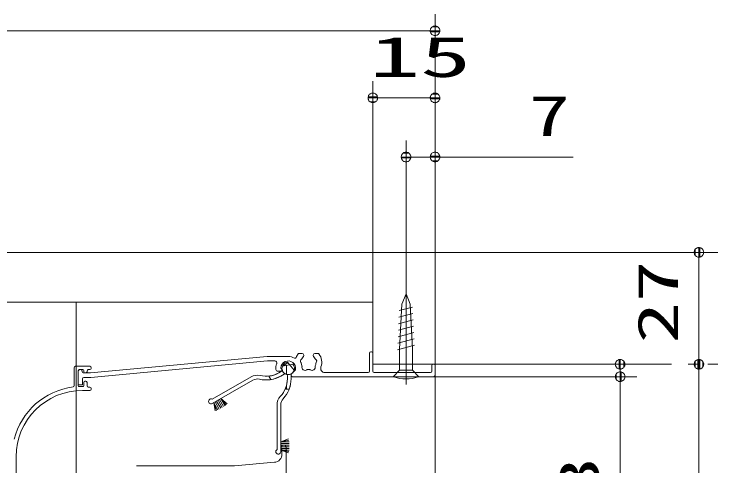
# Model space of a CAD drawing. Units: millimetres on the paper, with parts at other scales. Extents: x -305 to 305, y -152 to 152.
# Drawn here: x -23.63 to 19.08, y 74.19 to 101.44 of the extents above; entities that cross this region are included whole.
import ezdxf
from ezdxf.enums import TextEntityAlignment as Align

# ---------------------------------------------------------------- set-up
doc = ezdxf.new("R2010")
doc.units = ezdxf.units.MM
doc.linetypes.add('LONG_CHAIN', pattern=[21, 18, -1, 1, -1])
doc.linetypes.add('LONG_DOUBLE_CHAIN', pattern=[21.8, 18, -1, 0.6, -0.6, 0.6, -1])
doc.layers.add('0-2_0', color=7, linetype='Continuous', lineweight=9)
doc.layers.add('0-3_HV', color=7, linetype='Continuous', lineweight=9)
doc.styles.add('ＭＳ ゴシック', font='')
doc.styles.get('ＭＳ ゴシック').set_extended_font_data('MS Gothic')

# ---------------------------------------------------------------- blocks, each defined once
blk = doc.blocks.new('_DOTSMALL')
at = {"layer": '0-2_0'}
for p, q in [((0.0746, 0.1), (-0.0746, 0.1)), ((0.1223, -0.0248), (-0.1223, -0.0248))]:
    blk.add_line(p, q, dxfattribs=at)
for points in [[(0.125, 0), (0.124, 0.0157), (0.1211, 0.0311), (0.1162, 0.046), (0.1095, 0.0602), (0.1011, 0.0735), (0.0911, 0.0856), (0.0797, 0.0963), (0.067, 0.1055), (0.0532, 0.1131), (0.0386, 0.1189), (0.0234, 0.1228), (0.0078, 0.1248), (-0.0078, 0.1248), (-0.0234, 0.1228), (-0.0386, 0.1189), (-0.0532, 0.1131), (-0.067, 0.1055), (-0.0797, 0.0963), (-0.0911, 0.0856), (-0.1011, 0.0735), (-0.1095, 0.0602), (-0.1162, 0.046), (-0.1211, 0.0311), (-0.124, 0.0157), (-0.125, 0), (0, 0)], [(-0.125, 0), (-0.124, -0.0157), (-0.1211, -0.0311), (-0.1162, -0.046), (-0.1095, -0.0602), (-0.1011, -0.0735), (-0.0911, -0.0856), (-0.0797, -0.0963), (-0.067, -0.1055), (-0.0532, -0.1131), (-0.0386, -0.1189), (-0.0234, -0.1228), (-0.0078, -0.1248), (0.0078, -0.1248), (0.0234, -0.1228), (0.0386, -0.1189), (0.0532, -0.1131), (0.067, -0.1055), (0.0797, -0.0963), (0.0911, -0.0856), (0.1011, -0.0735), (0.1095, -0.0602), (0.1162, -0.046), (0.1211, -0.0311), (0.124, -0.0157), (0.125, 0), (0, 0)]]:
    blk.add_lwpolyline(points, close=True, dxfattribs=at)

msp = doc.modelspace()

# ---------------------------------------------------------------- linework, layer by layer
at = {"layer": '0-3_HV'}
for p, q in [((1.735, 80.245), (1.735, 101.439)), ((-32.016, 100.439), (1.735, 100.439)), ((-2.016, 87.07), (-2.016, 97.388)), ((1.735, 80.245), (1.735, 97.388)), ((-2.016, 96.388), (1.735, 96.388)), ((-0.015, 85.132), (-0.015, 93.822)), ((1.735, 80.245), (1.735, 93.822)), ((-0.015, 92.822), (1.735, 92.822)), ((1.735, 92.822), (10.068, 92.822)), ((-29.641, 87.07), (18.638, 87.07)), ((17.638, 87.07), (17.638, 80.32)), ((-0.015, 84.57), (-0.273, 83.946)), ((-0.015, 84.57), (0.243, 83.946)), ((-24.29, 84.07), (-2.015, 84.07)), ((-19.89, 84.07), (-19.89, 70.945)), ((0.381, 83.768), (-0.421, 83.553)), ((-0.273, 83.946), (-0.403, 81.237)), ((0.243, 83.946), (0.372, 81.237)), ((0.399, 83.385), (-0.44, 83.16)), ((0.418, 83.001), (-0.459, 82.767)), ((0.436, 82.618), (-0.477, 82.373)), ((0.454, 82.235), (-0.496, 81.98)), ((0.472, 81.851), (-0.515, 81.587)), ((0.491, 81.468), (-0.534, 81.194)), ((-0.403, 79.958), (-0.403, 81.237)), ((0.372, 81.237), (0.372, 79.958)), ((-19.024, 79.795), (-8.381, 80.795)), ((-8.374, 80.795), (-7.115, 80.795)), ((-6.458, 80.97), (-6.278, 80.97)), ((-6.178, 80.87), (-6.178, 80.835)), ((-5.603, 80.835), (-5.603, 80.87)), ((-5.503, 80.97), (-5.322, 80.97)), ((-2.215, 79.895), (-2.215, 80.995)), ((-2.14, 81.07), (-2.09, 81.07)), ((-2.015, 80.995), (-2.015, 79.895)), ((-8.368, 80.52), (-19.012, 79.52)), ((-7.927, 80.52), (-8.361, 80.52)), ((-6.837, 80.322), (-7.462, 80.212)), ((-7.462, 80.212), (-6.837, 80.322)), ((-7.461, 80.21), (-7.131, 80.401)), ((-6.758, 79.956), (-7.166, 80.442)), ((-7.166, 80.442), (-6.758, 79.956)), ((1.61, 80.32), (1.66, 80.32)), ((1.735, 26.32), (1.735, 80.32)), ((12.888, 79.57), (12.888, 80.32)), ((17.638, -26.504), (17.638, 80.32)), ((-20.015, 79.032), (-20.015, 80.12)), ((-19.94, 80.195), (-19.065, 80.195)), ((-19.765, 79.945), (-19.765, 79.02)), ((-19.765, 79.07), (-19.765, 79.92)), ((-19.49, 79.995), (-19.715, 79.995)), ((-19.69, 79.995), (-19.615, 79.995)), ((-19.54, 79.92), (-19.54, 79.87)), ((-19.44, 79.87), (-19.44, 79.945)), ((-19.24, 79.92), (-19.24, 79.87)), ((-19.065, 79.995), (-19.165, 79.995)), ((-18.99, 80.12), (-18.99, 80.07)), ((-7.565, 79.895), (-7.738, 79.895)), ((-7.514, 79.897), (-7.681, 79.801)), ((-7.514, 79.897), (-7.681, 79.801)), ((-7.546, 80.067), (-7.517, 80.043)), ((-7.49, 79.985), (-7.49, 79.97)), ((-7.224, 79.712), (-7.224, 80.254)), ((-6.903, 79.757), (-6.684, 79.976)), ((-0.79, 79.57), (-0.403, 79.958)), ((0.372, 79.958), (-0.403, 79.958)), ((0.76, 79.57), (0.372, 79.958)), ((1.535, 79.895), (1.535, 80.245)), ((1.735, 80.245), (1.735, 79.695)), ((-19.465, 79.795), (-19.031, 79.795)), ((-19.019, 79.52), (-19.44, 79.52)), ((-19.315, 79.795), (-19.365, 79.795)), ((-9.35, 79.559), (-11.692, 78.207)), ((-8.29, 79.604), (-8.168, 79.393)), ((-8.29, 79.604), (-8.168, 79.393)), ((-7.569, 79.606), (-7.352, 79.731)), ((-7.352, 79.731), (-7.569, 79.606)), ((-7.165, 79.638), (-7.165, 79.445)), ((-7.165, 79.638), (-7.165, 79.445)), ((-6.94, 79.445), (-6.94, 79.696)), ((-6.94, 79.696), (-6.94, 79.445)), ((-6.94, 79.645), (-6.94, 79.668)), ((1.61, 79.57), (-6.865, 79.57)), ((-4.909, 79.82), (-2.29, 79.82)), ((-1.94, 79.82), (1.46, 79.82)), ((-0.403, 79.57), (-0.79, 79.57)), ((0.372, 79.57), (-0.403, 79.57)), ((0.372, 79.57), (0.76, 79.57)), ((1.61, 79.57), (13.888, 79.57)), ((12.888, 79.57), (12.888, 71.237)), ((-19.44, 79.02), (-19.44, 79.22)), ((-19.365, 79.295), (-19.315, 79.295)), ((-19.24, 79.22), (-19.24, 79.02)), ((-9.238, 79.364), (-11.692, 77.947)), ((-7.224, 78.82), (-7.224, 79.028)), ((-19.715, 78.97), (-19.49, 78.97)), ((-19.065, 78.745), (-19.515, 78.745)), ((-19.165, 78.945), (-19.065, 78.945)), ((-18.99, 78.87), (-18.99, 78.82)), ((-7.299, 78.82), (-7.055, 78.82)), ((-7.299, 78.82), (-7.055, 78.82)), ((-11.259, 78.197), (-11.009, 77.764)), ((-11.172, 78.247), (-10.851, 77.864)), ((-11.172, 78.247), (-10.789, 77.926)), ((-11.172, 78.247), (-10.922, 77.814)), ((-11.605, 77.997), (-11.434, 77.527)), ((-11.605, 77.997), (-11.518, 77.505)), ((-11.605, 77.997), (-11.355, 77.564)), ((-11.519, 78.047), (-11.269, 77.614)), ((-11.432, 78.097), (-11.182, 77.664)), ((-11.345, 78.147), (-11.095, 77.714)), ((-7.79, 77.879), (-7.79, 75.175)), ((-7.565, 77.879), (-7.565, 75.045)), ((-7.565, 75.645), (-7.095, 75.816)), ((-7.565, 75.645), (-7.073, 75.732)), ((-7.565, 75.645), (-7.065, 75.645)), ((-7.565, 75.545), (-7.065, 75.545)), ((-7.565, 75.445), (-7.065, 75.445)), ((-7.565, 75.345), (-7.065, 75.345)), ((-7.565, 75.245), (-7.065, 75.245)), ((-7.24, 75.295), (-7.24, 66.545)), ((-23.515, 74.745), (-23.515, 66.383)), ((-7.565, 75.145), (-7.073, 75.058)), ((-7.565, 75.145), (-7.095, 74.974)), ((-7.565, 75.145), (-7.065, 75.145)), ((-7.49, 74.903), (-7.49, 75.153)), ((-10.344, 74.195), (-7.947, 74.405)), ((-16.24, 74.195), (-10.351, 74.195))]:
    msp.add_line(p, q, dxfattribs=at)
at = {"layer": '0-3_HV', "linetype": 'LONG_DOUBLE_CHAIN'}
for p, q in [((-2.016, 87.07), (19.078, 87.07)), ((-2.016, 80.32), (-2.016, 87.07)), ((-2.016, 80.32), (19.078, 80.32))]:
    msp.add_line(p, q, dxfattribs=at)
at = {"layer": '0-3_HV', "linetype": 'LONG_CHAIN'}
msp.add_line((-0.015, 79.102), (-0.015, 85.132), dxfattribs=at)
at = {"layer": '0-3_HV'}
for points in [[(1.735, 80.32), (-2.015, 80.32), (-2.015, 84.07)], [(-19.515, 79.445), (-19.515, 79.07), (-19.765, 79.07)]]:
    msp.add_lwpolyline(points, dxfattribs=at)
for centre, radius, start, end in [((-8.374, 80.72), 0.075, 90, 95.3642), ((-7.115, 80.07), 0.725, 59.3395, 90), ((-6.707, 80.758), 0.075, 239.3395, 339.0287), ((-5.89, 80.445), 0.8, 141.6335, 159.0287), ((-6.458, 80.895), 0.075, 90, 141.6335), ((-5.89, 80.445), 0.45, 134.7928, 153.7398), ((-6.278, 80.87), 0.1, 360, 90), ((-6.278, 80.835), 0.1, 314.7928, 360), ((-5.503, 80.87), 0.1, 90, 180), ((-5.503, 80.835), 0.1, 180, 225.2072), ((-5.89, 80.445), 0.45, 26.2602, 45.2072), ((-5.322, 80.895), 0.075, 38.3665, 90), ((-5.89, 80.445), 0.8, 339.0752, 38.3665), ((-2.14, 80.995), 0.075, 90, 180), ((-2.09, 80.995), 0.075, 0, 90), ((-8.361, 80.445), 0.075, 90, 95.3642), ((-7.927, 80.395), 0.125, 338.1963, 90), ((-7.115, 80.07), 0.75, 158.1962, 184.5886), ((-7.115, 80.07), 0.45, 351.575, 174.9855), ((-7.115, 80.07), 0.375, 97.769, 193.8724), ((-7.115, 80.07), 0.375, 97.769, 344.8905), ((-7.115, 80.07), 0.375, 303.749, 42.2309), ((-6.259, 80.51), 0.125, 116.8699, 223.1301), ((-6.387, 80.391), 0.05, 6.2602, 43.1301), ((-5.89, 80.445), 0.45, 186.2602, 208.0307), ((-6.338, 80.666), 0.05, 296.8699, 333.7398), ((-5.89, 80.445), 0.45, 331.9693, 353.7398), ((-5.442, 80.666), 0.05, 206.2602, 243.1301), ((-5.521, 80.51), 0.125, 316.8699, 63.1301), ((-5.393, 80.391), 0.05, 136.8699, 173.7398), ((1.61, 80.245), 0.075, 90, 180), ((1.66, 80.245), 0.075, 0, 90), ((-19.94, 80.12), 0.075, 90, 180), ((-19.715, 79.945), 0.05, 90, 180), ((-19.69, 79.92), 0.075, 90, 180), ((-19.615, 79.92), 0.075, 360, 90), ((-19.465, 79.87), 0.075, 180, 270), ((-19.49, 79.945), 0.05, 360, 90), ((-19.365, 79.87), 0.075, 180, 270), ((-19.315, 79.87), 0.075, 270, 360), ((-19.165, 79.92), 0.075, 90, 180), ((-19.065, 80.12), 0.075, 360, 90), ((-19.065, 80.07), 0.075, 270, 360), ((-7.738, 80.02), 0.125, 184.5886, 270), ((-7.565, 79.97), 0.075, 270, 0), ((-7.513, 80.105), 0.05, 174.9855, 230), ((-7.565, 79.985), 0.075, 0, 50), ((-7.552, 79.962), 0.075, 300, 13.8724), ((-7.552, 79.962), 0.075, 300, 13.8724), ((-7.115, 80.07), 0.375, 157.769, 253.8724), ((-7.115, 80.07), 0.375, 243.749, 342.231), ((-6.719, 80.011), 0.05, 315, 351.575), ((-6.105, 80.138), 0.188, 162.2996, 307.7004), ((-6.331, 80.21), 0.05, 342.2996, 28.0307), ((-5.96, 79.95), 0.05, 81.9693, 127.7004), ((-5.89, 80.445), 0.45, 261.9693, 278.0307), ((-5.82, 79.95), 0.05, 52.2996, 98.0307), ((-5.675, 80.138), 0.188, 232.2996, 17.7004), ((-5.449, 80.21), 0.05, 151.9693, 197.7004), ((-4.909, 80.07), 0.25, 159.0752, 270), ((-2.29, 79.895), 0.075, 270, 0), ((-1.94, 79.895), 0.075, 180, 270), ((1.46, 79.895), 0.075, 270, 0), ((-19.44, 79.445), 0.075, 90, 180), ((-19.031, 79.87), 0.075, 270, 275.3642), ((-19.019, 79.595), 0.075, 270, 275.3642), ((-8.975, 78.909), 0.75, 76.4917, 120), ((-8.444, 81.122), 1.75, 256.4917, 300), ((-8.444, 81.122), 1.525, 256.4917, 300), ((-8.444, 81.122), 1.525, 275.8055, 300), ((-8.444, 81.122), 1.75, 279.0752, 300), ((-8.69, 79.445), 1.525, 316.4917, 0), ((-8.69, 79.445), 1.75, 316.4917, 0), ((-7.314, 79.666), 0.075, 63.749, 120), ((-7.314, 79.666), 0.075, 63.749, 120), ((-8.69, 79.445), 1.525, 335.8055, 360), ((-7.24, 79.638), 0.075, 0, 73.8724), ((-7.24, 79.638), 0.075, 0, 73.8724), ((-8.69, 79.445), 1.75, 339.0752, 360), ((-6.865, 79.696), 0.075, 123.749, 180), ((-6.865, 79.696), 0.075, 123.749, 180), ((-6.815, 79.668), 0.125, 135, 180), ((-6.865, 79.645), 0.075, 180, 270), ((-0.015, 81.772), 2.335, 250.6108, 289.3893), ((1.61, 79.695), 0.125, 270, 0), ((-20.09, 79.032), 0.075, 277.64, 360), ((-19.715, 79.02), 0.05, 180, 270), ((-19.49, 79.02), 0.05, 270, 360), ((-19.365, 79.22), 0.075, 90, 180), ((-19.315, 79.22), 0.075, 360, 90), ((-19.165, 79.02), 0.075, 180, 270), ((-8.975, 78.909), 0.525, 76.4917, 120), ((-19.515, 74.745), 4.25, 97.64, 165.5517), ((-19.515, 74.745), 4, 90, 180), ((-19.065, 78.87), 0.075, 360, 90), ((-19.065, 78.82), 0.075, 270, 360), ((-11.767, 78.077), 0.15, 60, 300), ((-7.04, 77.879), 0.75, 136.4917, 180), ((-7.04, 77.879), 0.525, 136.4917, 180), ((-7.715, 75.045), 0.15, 120, 0), ((-7.39, 75.295), 0.15, 0, 218.9424), ((-7.565, 75.153), 0.075, 360, 38.9424), ((-7.99, 74.903), 0.5, 275, 0), ((-16.24, 74.12), 0.075, 90, 105), ((-10.351, 74.27), 0.075, 270, 275)]:
    msp.add_arc(centre, radius, start, end, dxfattribs=at)

# ---------------------------------------------------------------- block references
at = {"layer": '0-3_HV', "xscale": 2.32, "yscale": 2.32}
for p in [(1.735, 100.439), (1.735, 96.388), (-0.015, 92.822)]:
    msp.add_blockref('_DOTSMALL', p, dxfattribs=at)
for p, rotation in [((-2.016, 96.388), 180), ((1.735, 92.822), 180), ((17.638, 87.07), 90), ((12.888, 80.32), 270), ((17.638, 80.32), 90), ((17.638, 80.32), 270), ((12.888, 79.57), 90)]:
    msp.add_blockref('_DOTSMALL', p, dxfattribs=dict(at, rotation=rotation))

# ---------------------------------------------------------------- texts
at = {"layer": '0-3_HV', "style": 'ＭＳ ゴシック'}
for s, width, p in [('15', 1.85, (-2.229, 96.918)), ('7', 1.5, (7.375, 93.352))]:
    msp.add_text(s, height=2.441, dxfattribs=dict(at, width=width)).set_placement(p, align=Align.BOTTOM_LEFT)
at = {"layer": '0-3_HV', "style": 'ＭＳ ゴシック', "width": 1.5}
for s, p in [('27', (17.108, 81.578)), ('3', (12.358, 72.237))]:
    msp.add_text(s, height=2.441, rotation=90, dxfattribs=at).set_placement(p, align=Align.BOTTOM_LEFT)

doc.saveas('drawing.dxf')
